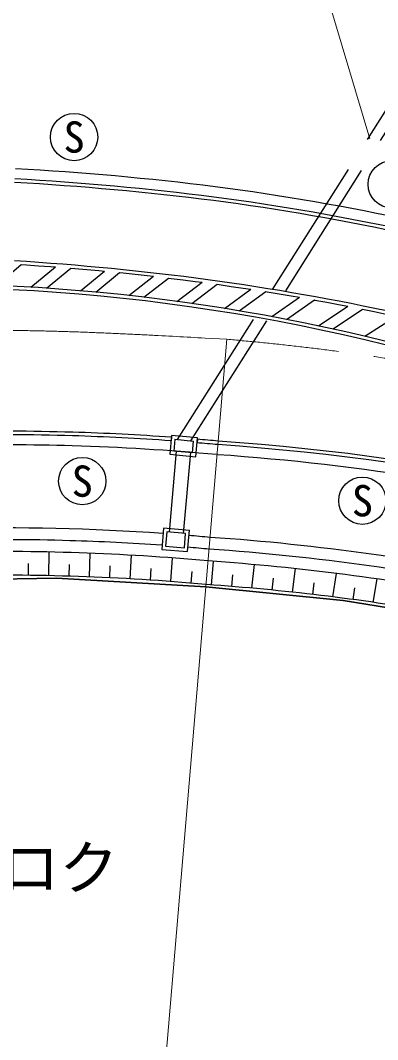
# Model space of a CAD drawing. Units: millimetres, scale not verified. Extents: x 40000 to 680000, y 20000 to 380000.
# Drawn here: x 152746 to 167850, y 265912 to 308954 of the extents above; entities that cross this region are included whole.
import ezdxf
from ezdxf.enums import TextEntityAlignment as Align

# ---------------------------------------------------------------- set-up
doc = ezdxf.new("R2010")
doc.units = ezdxf.units.MM
doc.header["$LTSCALE"] = 1000
doc.linetypes.add('CHAIN', pattern=[18.5, 12, -1.5, 3.5, -1.5])
doc.linetypes.add('DASHED', pattern=[7.5, 6, -1.5])
for name, color, linetype, lineweight in [('M-BGD', 7, 'Continuous', 25), ('M-BGD-EXST', 7, 'Continuous', 25), ('M-BMK', 2, 'CHAIN', 13), ('M-BMK-OTRS', 5, 'Continuous', 25), ('M-BMK-ROW', 30, 'Continuous', 25), ('M-STR-HTXT', 7, 'Continuous', 13), ('M-STR-STRC', 7, 'Continuous', 25)]:
    doc.layers.add(name, color=color, linetype=linetype, lineweight=lineweight)
doc.layers.add('M-BMK-HTXT', color=7, linetype='Continuous')
doc.styles.add('ＭＳ ゴシック', font='')
doc.styles.get('ＭＳ ゴシック').set_extended_font_data('MS Gothic')

msp = doc.modelspace()

# ---------------------------------------------------------------- linework, layer by layer
at = {"layer": 'M-BGD', "linetype": 'DASHED'}
for p, q in [((159393, 291252), (170049, 308087)), ((159953, 291201), (170688, 308161)), ((159334, 290755), (159037, 287342)), ((159932, 290701), (159635, 287289))]:
    msp.add_line(p, q, dxfattribs=at)
at = {"layer": 'M-BGD'}
for p, q in [((159139, 291425), (159067, 290628)), ((160234, 291326), (159139, 291425)), ((159275, 291262), (159229, 290765)), ((159275, 291262), (160071, 291190)), ((160026, 290692), (160071, 291190)), ((160162, 290529), (160234, 291326)), ((159067, 290628), (160163, 290529)), ((160026, 290692), (159229, 290765)), ((158797, 287513), (158722, 286616)), ((159893, 287415), (158797, 287507)), ((158934, 287351), (158884, 286753)), ((159731, 287284), (158934, 287351)), ((159681, 286686), (159731, 287284)), ((159818, 286524), (159893, 287421)), ((158884, 286753), (159681, 286686)), ((153949, 285503), (153960, 286503)), ((155670, 285451), (155700, 286450)), ((157389, 285368), (157438, 286366)), ((158722, 286616), (159818, 286524)), ((159106, 285253), (159174, 286251)), ((153088, 285517), (153089, 286017)), ((154810, 285481), (154820, 285981)), ((156530, 285413), (156549, 285913)), ((158248, 285314), (158277, 285813)), ((160821, 285113), (160908, 286109)), ((162536, 284976), (162643, 285970)), ((164250, 284807), (164375, 285800)), ((159963, 285184), (160002, 285683)), ((161679, 285048), (161727, 285546)), ((163393, 284895), (163451, 285392)), ((165960, 284608), (166105, 285598)), ((165105, 284712), (165173, 285207)), ((166815, 284496), (166891, 284991)), ((167668, 284377), (167831, 285364))]:
    msp.add_line(p, q, dxfattribs=at)
msp.add_lwpolyline([(152533, 302700), (153061, 302670), (153589, 302638), (154117, 302603), (154645, 302566), (155173, 302527), (155701, 302486), (156230, 302442), (156758, 302396), (157286, 302347), (157815, 302296), (158343, 302243), (158871, 302187), (159399, 302129), (159927, 302068), (160455, 302005), (160983, 301939), (161511, 301870), (162039, 301799), (162567, 301722), (163094, 301643), (163620, 301562), (164145, 301478), (164670, 301391), (165194, 301301), (165718, 301209), (166241, 301115), (166763, 301018), (167285, 300918), (167806, 300815), (168326, 300710)], dxfattribs=at)
for centre, radius, start, end in [((151960, 191064), 99966, 88.29033, 91.28127), ((151960, 191064), 99966, 84.77791, 88.29033), ((154171, 190927), 99925, 65.19069, 86.04126), ((151960, 190885), 96638, 85.95493, 91.33632), ((151960, 190885), 96638, 84.77165, 85.30274), ((154162, 190893), 96455, 77.94014, 86.07365), ((151972, 191176), 95848, 88.28542, 91.32126), ((151972, 191176), 95848, 85.95333, 88.28542), ((151972, 191176), 95848, 84.76073, 85.29575), ((151972, 191176), 95348, 84.76073, 91.32126), ((154165, 190902), 95945, 77.95643, 86.08012), ((154165, 190902), 95445, 79.09237, 86.08012), ((151972, 191176), 94348, 84.76073, 91.32126), ((154165, 190902), 94445, 80.19122, 86.08012)]:
    msp.add_arc(centre, radius, start, end, dxfattribs=at)
at = {"layer": 'M-BGD-EXST'}
for centre in [(155018, 304028), (168447, 302031), (155362, 289497), (167207, 288670)]:
    msp.add_circle(centre, 1000, dxfattribs=at)
at = {"layer": 'M-BMK'}
msp.add_arc((153011, 195844), 100000, 61.22283, 85.14377, dxfattribs=at)
msp.add_spline([(112758, 291647), (122437, 293179), (132145, 294521), (141896, 295481), (151687, 295867), (161476, 295485)], degree=3, dxfattribs=at)
at = {"layer": 'M-BMK-OTRS'}
for p, q in [((154280, 285401), (144905, 285214)), ((160589, 285035), (154280, 285401)), ((166389, 284458), (160589, 285035)), ((172136, 283526), (166389, 284458))]:
    msp.add_line(p, q, dxfattribs=at)
at = {"layer": 'M-BMK-ROW'}
for p, q in [((144905, 285214), (154280, 285401)), ((154280, 285401), (160589, 285035)), ((160589, 285035), (166389, 284458)), ((166389, 284458), (172136, 283526))]:
    msp.add_line(p, q, dxfattribs=at)
at = {"layer": 'M-STR-HTXT'}
for p, q in [((167522, 303954), (157765, 336506)), ((161476, 295485), (157455, 248155))]:
    msp.add_line(p, q, dxfattribs=at)
at = {"layer": 'M-STR-STRC'}
for p, q in [((151718, 297742), (152782, 298644)), ((153190, 297685), (154234, 298540)), ((153849, 297644), (154881, 298489)), ((155293, 297534), (156305, 298362)), ((155934, 297477), (156940, 298300)), ((157337, 297334), (158368, 298148)), ((157972, 297262), (159002, 298074)), ((159365, 297086), (160430, 297893)), ((159995, 296999), (161062, 297807)), ((161378, 296789), (162490, 297598)), ((162002, 296687), (163120, 297499)), ((163375, 296444), (164546, 297260)), ((163994, 296327), (165174, 297148)), ((165354, 296052), (166583, 296882)), ((165964, 295921), (167204, 296759)), ((167309, 295615), (168631, 296459)), ((159132, 291348), (159118, 291199)), ((160229, 291264), (160215, 291115))]:
    msp.add_line(p, q, dxfattribs=at)
for points in [[(152510, 302272), (153036, 302242), (153562, 302209), (154088, 302174), (154614, 302136), (155141, 302097), (155667, 302055), (156193, 302011), (156720, 301964), (157246, 301915), (157772, 301864), (158299, 301810), (158825, 301754), (159351, 301695), (159877, 301634), (160403, 301570), (160928, 301504), (161454, 301435), (161979, 301364), (162504, 301287), (163029, 301208), (163552, 301126), (164075, 301042), (164598, 300954), (165120, 300865), (165641, 300773), (166162, 300678), (166682, 300580), (167202, 300480), (167720, 300378), (168239, 300273)], [(152501, 302123), (153027, 302092), (153552, 302059), (154078, 302024), (154603, 301987), (155129, 301947), (155655, 301905), (156180, 301861), (156706, 301815), (157232, 301766), (157757, 301715), (158283, 301661), (158808, 301605), (159334, 301546), (159859, 301485), (160384, 301422), (160909, 301355), (161434, 301287), (161958, 301215), (162482, 301139), (163006, 301060), (163529, 300978), (164051, 300893), (164573, 300807), (165094, 300717), (165615, 300625), (166135, 300530), (166654, 300433), (167173, 300333), (167691, 300231), (168208, 300126)], [(152501, 298812), (153012, 298779), (153524, 298744), (154036, 298706), (154547, 298667), (155059, 298625), (155570, 298581), (156081, 298535), (156592, 298486), (157102, 298435), (157612, 298382), (158122, 298326), (158632, 298269), (159142, 298208), (159651, 298146), (160160, 298080), (160668, 298013), (161177, 297943), (161684, 297870), (161684, 297870), (162192, 297795), (162698, 297717), (163205, 297637), (163710, 297555), (164216, 297469), (164720, 297382), (165224, 297292), (165728, 297199), (166230, 297104), (166732, 297006), (167234, 296906), (167735, 296803), (168235, 296698)], [(152782, 298644), (153002, 298629), (153514, 298594), (154025, 298557), (154234, 298540)], [(154881, 298489), (155046, 298475), (155557, 298431), (156067, 298385), (156305, 298362)], [(156940, 298300), (157087, 298286), (157596, 298233), (158106, 298177), (158368, 298148)], [(159002, 298074), (159124, 298059), (159632, 297997), (160140, 297932), (160430, 297893)], [(161062, 297807), (161156, 297794), (161663, 297722), (162169, 297647), (162490, 297598)], [(163120, 297499), (163181, 297489), (163686, 297407), (164190, 297322), (164546, 297260)], [(165174, 297148), (165197, 297144), (165700, 297051), (166202, 296956), (166583, 296882)], [(167204, 296759), (167704, 296656), (168204, 296551), (168631, 296459)]]:
    msp.add_lwpolyline(points, dxfattribs=at)
for centre, radius, start, end in [((148286, 215047), 82634, 68.17868, 89.12492), ((148286, 215047), 82784, 68.17868, 87.60978), ((151960, 191067), 100538, 88.29165, 91.28266), ((151960, 191067), 100388, 88.29133, 91.28266), ((151960, 191067), 100388, 85.91119, 88.29133), ((151960, 191067), 100538, 85.90961, 88.29165), ((151960, 191067), 100388, 84.77787, 85.28337), ((151960, 191067), 100538, 84.77787, 85.28269), ((154171, 190927), 100350, 69.32402, 86.04126), ((154171, 190927), 100500, 69.32087, 86.04126)]:
    msp.add_arc(centre, radius, start, end, dxfattribs=at)

# ---------------------------------------------------------------- texts
at = {"layer": 'M-BGD-EXST', "style": 'ＭＳ ゴシック'}
for p in [(155018, 304028), (155362, 289497), (167207, 288670)]:
    msp.add_text('S', height=1320, dxfattribs=at).set_placement(p, align=Align.MIDDLE_CENTER)
at = {"layer": 'M-BMK-HTXT', "style": 'ＭＳ ゴシック'}
msp.add_text('(株)キロク', height=1833, dxfattribs=at).set_placement((150644, 273173), align=Align.MIDDLE_CENTER)

doc.saveas('drawing.dxf')
